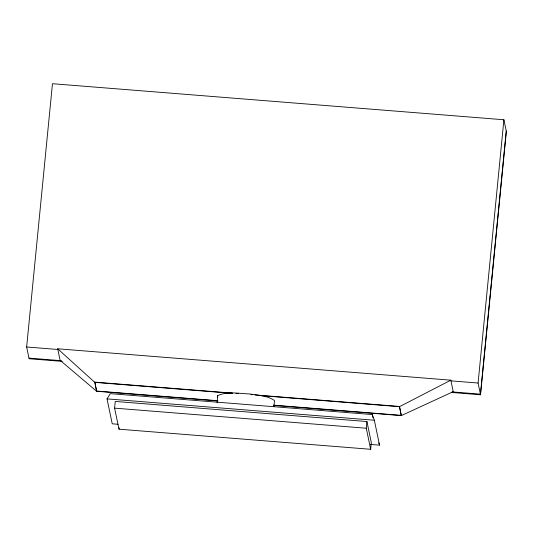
<?xml version="1.0" encoding="UTF-8"?>
<svg xmlns="http://www.w3.org/2000/svg" width="533" height="533" viewBox="0 0 533 533"><rect width="100%" height="100%" fill="white"/><g stroke="black" fill="none" stroke-linecap="round" stroke-linejoin="round"><path stroke-width="0.8" d="M217.144 402.875L217.631 395.646C227.471 391.069 239.157 393.574 249.657 393.947C257.992 395.399 267.346 395.526 274.502 400.516L273.915 406.646M62.294 361.387L29.102 358.736L26.65 346.99L52.467 83.708L503.898 119.758L506.35 131.504L480.533 394.78L451.491 392.461M232.608 393.127L94.801 382.121L96.633 391.275L217.837 400.956M94.801 382.121L96.633 391.275L60.082 360.281L57.684 348.789L450.818 380.176L453.217 391.668L401.302 415.607L273.462 405.4M114.602 408.138L115.261 401.442L366.924 421.536L371.314 442.597L370.662 449.292L118.992 429.192L114.602 408.138L366.271 428.232L370.662 449.292M118.992 429.192L119.139 427.706M366.271 428.232L366.924 421.536M399.47 406.446L401.302 415.607L399.47 406.446L255.021 394.913M480.533 394.78L478.088 383.034L503.898 119.758M480.426 394.253L506.237 130.971M118.026 424.275L112.23 423.808L107.033 398.884L110.291 393.64L372.287 414.561L374.346 420.231L379.543 445.155L370.442 444.429M450.818 380.176L399.45 406.699L258.318 395.426M26.65 346.99L57.831 349.481M450.965 380.868L478.088 383.034M28.969 358.103L61.328 360.688M452.191 391.895L480.406 394.147M235.932 393.387L238.418 393.587M250.87 394.58L252.535 394.713M232.588 393.374L94.781 382.368L57.684 348.789M96.66 391.029L217.864 400.709M273.482 405.147L401.329 415.354M107.033 398.884L374.346 420.231M378.736 442.843L379.543 445.155M372.287 414.561L372.967 417.819M217.631 395.646L217.677 396.998"/></g></svg>
